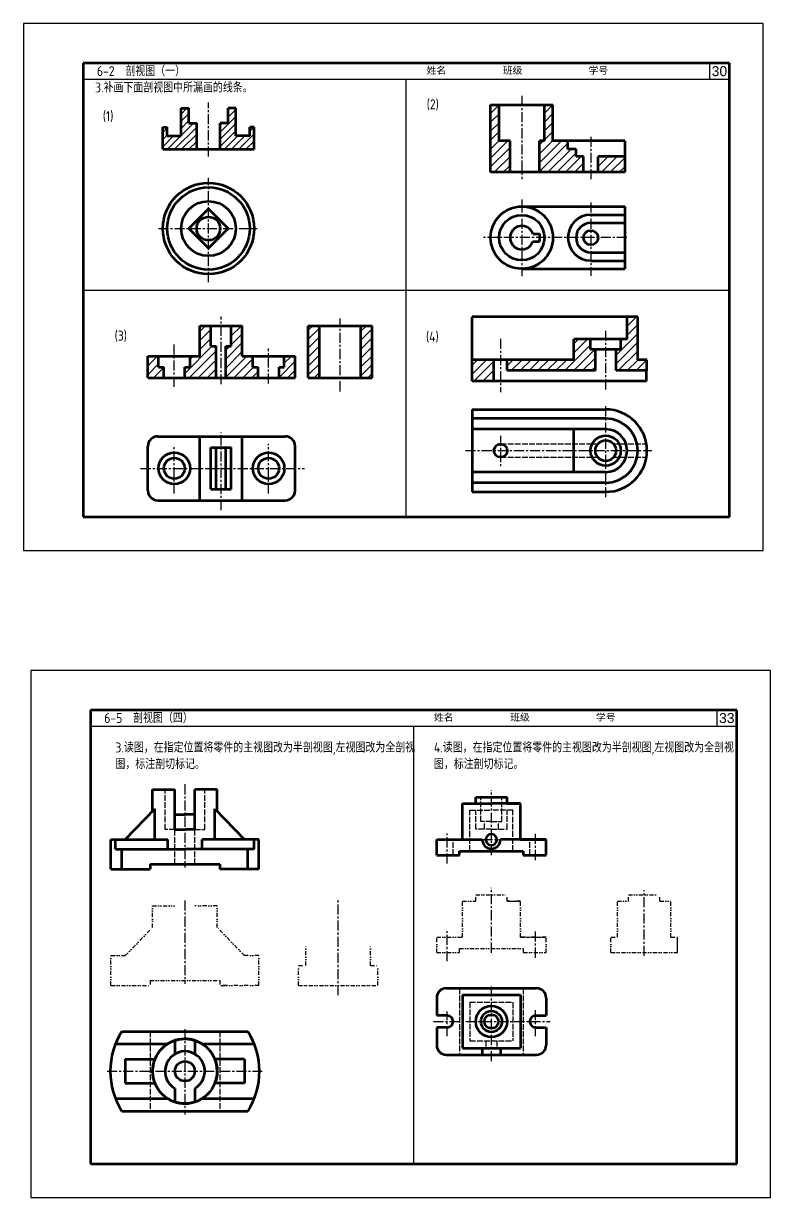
# Model space of a CAD drawing. Header units: millimetres. Extents: x 1492 to 3123, y 858 to 2069.
# Drawn here: x 1933 to 2309, y 1479 to 2069 of the extents above; entities that cross this region are included whole.
import ezdxf

# ---------------------------------------------------------------- set-up
doc = ezdxf.new("R2010")
doc.units = ezdxf.units.MM
doc.header["$LTSCALE"] = 0.8
for name, pattern in [('ACAD_ISO02W100', [15, 12, -3]), ('CENTER', [50.8, 31.75, -6.35, 6.35, -6.35]), ('DIVIDE', [31.75, 12.7, -6.35, 0, -6.35, 0, -6.35])]:
    doc.linetypes.add(name, pattern=pattern)
for name, color, linetype in [('3中心线层', 1, 'CENTER'), ('4虚线层', 6, 'ACAD_ISO02W100'), ('双点画线', 6, 'DIVIDE'), ('尺寸标注', 250, 'Continuous'), ('文字', 7, 'Continuous'), ('细实线', 7, 'Continuous')]:
    doc.layers.add(name, color=color, linetype=linetype)
doc.layers.add('粗实线', color=7, linetype='Continuous', lineweight=53)
doc.styles.get("Standard").update_dxf_attribs({"font": 'ARIAL.TTF'})
doc.styles.add('样式 1', font='ARIAL.TTF', dxfattribs={"height": 5})
doc.styles.add('汉字', font='gbenor.shx', dxfattribs={"height": 5, "bigfont": 'gbcbig.shx'})

msp = doc.modelspace()

# ---------------------------------------------------------------- hatches: boundary and pattern name
at = {"layer": '细实线'}
h = msp.add_hatch(dxfattribs=at)
h.set_pattern_fill('ANSI31', scale=0.8)
h.set_pattern_definition([(45, (15.197, 1811.695), (-1.7960512, 1.7960512), [])])
h.paths.add_polyline_path([(2012.6701, 2012.9012), (2005.6968, 2012.9012), (2005.6968, 2017.3285), (2003.4653, 2017.3285), (2003.4653, 2006.1815), (2020.5221, 2006.1815), (2020.5221, 2019.3293), (2016.5752, 2019.3293), (2016.5752, 2026.8035), (2012.6701, 2026.8035)])
h.paths.add_polyline_path([(2032.3349, 2006.1815), (2049.3916, 2006.1815), (2049.3916, 2017.3285), (2047.1602, 2017.3285), (2047.1602, 2012.9012), (2040.1868, 2012.9012), (2040.1868, 2026.8035), (2036.2818, 2026.8035), (2036.2818, 2019.3293), (2032.3349, 2019.3293)])
h = msp.add_hatch(dxfattribs=at)
h.set_pattern_fill('ANSI31')
h.set_pattern_definition([(45, (-203.276, 2086.3083), (-2.245064, 2.245064), [])])
h.paths.add_polyline_path([(2168.3291, 1994.6173), (2178.0966, 1994.6173), (2178.0966, 2010.4499), (2172.6076, 2010.4499), (2172.6076, 2028.5861), (2168.3291, 2028.5861)])
h.paths.add_polyline_path([(2192.9036, 1994.6173), (2215.0501, 1994.6173), (2215.0501, 2002.4965), (2211.2728, 2002.4965), (2211.2728, 2006.3031), (2207.1879, 2006.3031), (2207.1879, 2010.4499), (2199.6617, 2010.4499), (2199.6617, 2028.5861), (2195.3832, 2028.5861), (2195.3832, 2010.4499), (2192.9036, 2010.4499)])
h.paths.add_polyline_path([(2235.8184, 1994.6173), (2235.8184, 2002.4965), (2222.3703, 2002.4965), (2222.3703, 1994.6173)])
h = msp.add_hatch(dxfattribs=at)
h.set_pattern_fill('ANSI31', style=0)
h.set_pattern_definition([(45, (849.149, 313.9593), (-2.245064, 2.245064), [])])
h.paths.add_polyline_path([(2169.9471, 1900.3908), (2158.9621, 1900.3908), (2158.9621, 1889.6124), (2169.9471, 1889.6124)])
h.paths.add_polyline_path([(2220.9957, 1894.9128), (2220.9957, 1905.6061), (2218.6213, 1905.6061), (2218.6213, 1910.8215), (2210.145, 1910.8215), (2210.145, 1900.3908), (2176.652, 1900.3908), (2176.652, 1894.9128)])
h.paths.add_polyline_path([(2233.7745, 1905.6061), (2231.4001, 1905.6061), (2231.4001, 1894.9128), (2246.9174, 1894.9128), (2246.9174, 1900.3908), (2242.294, 1900.3908), (2242.294, 1921.9475), (2236.951, 1921.9475), (2236.951, 1910.8215), (2233.7745, 1910.8215)])
h = msp.add_hatch(dxfattribs=at)
h.set_pattern_fill('ANSI31')
h.set_pattern_definition([(45, (-212.552, 1974.3977), (-2.245064, 2.245064), [])])
h.paths.add_polyline_path([(2001.3398, 1902.2693), (1995.91, 1902.2693), (1995.91, 1891.2714), (2004.0096, 1891.2714), (2004.0096, 1896.6363), (2001.3398, 1896.6363)])
h.paths.add_polyline_path([(2017.1533, 1896.6363), (2014.4835, 1896.6363), (2014.4835, 1891.2714), (2030.3343, 1891.2714), (2030.3343, 1907.1613), (2027.5946, 1907.1613), (2027.5946, 1917.4971), (2022.0409, 1917.4971), (2022.0409, 1902.2693), (2017.1533, 1902.2693)])
h.paths.add_polyline_path([(2048.7588, 1902.2693), (2043.4478, 1902.2693), (2043.4478, 1917.4971), (2037.894, 1917.4971), (2037.894, 1907.1613), (2035.1544, 1907.1613), (2035.1544, 1891.2714), (2051.4286, 1891.2714), (2051.4286, 1896.6363), (2048.7588, 1896.6363)])
h.paths.add_polyline_path([(2061.9024, 1891.2714), (2070.0021, 1891.2714), (2070.0021, 1902.2693), (2064.5722, 1902.2693), (2064.5722, 1896.6363), (2061.9024, 1896.6363)])
h.paths.add_polyline_path([(2076.5793, 1891.2714), (2082.2368, 1891.2714), (2082.2368, 1917.4971), (2076.5793, 1917.4971)])
h.paths.add_polyline_path([(2103.0694, 1891.2714), (2108.7269, 1891.2714), (2108.7269, 1917.4971), (2103.0694, 1917.4971)])

# ---------------------------------------------------------------- linework, layer by layer
at = {"layer": '3中心线层', "color": 7, "ltscale": 0.2}
for p, q in [((2183.9954, 2033.0074), (2183.9954, 1991.2584)), ((2026.4285, 2002.5335), (2026.4285, 2029.7986)), ((2218.7102, 2012.5341), (2218.7102, 1990.7897)), ((2026.4285, 1939.4786), (2026.4285, 1991.8339)), ((2183.9954, 1980.9532), (2183.9954, 1975.4223)), ((2183.9954, 1979.4447), (2183.9954, 1942.494)), ((2218.7102, 1979.4447), (2218.7102, 1942.5848)), ((2001.2223, 1966.3567), (2050.9076, 1966.3567)), ((2236.8722, 1961.7739), (2164.7754, 1961.7739)), ((2032.7443, 1888.1216), (2032.7443, 1922.1501)), ((2092.6531, 1884.5035), (2092.6531, 1921.0926)), ((2226.1979, 1885.4886), (2226.1979, 1915.3268)), ((2009.2466, 1886.8124), (2009.2466, 1908.8257)), ((2173.2995, 1910.9226), (2173.2995, 1884.1238)), ((2056.6655, 1888.4489), (2056.6655, 1906.0763)), ((2226.1979, 1831.2673), (2226.1979, 1877.4393)), ((2032.7443, 1824.8612), (2032.7443, 1863.9025)), ((2173.2995, 1862.161), (2173.2995, 1846.33)), ((2009.2466, 1833.1096), (2009.2466, 1857.4139)), ((2056.6655, 1833.1096), (2056.6655, 1858.101)), ((2155.6823, 1854.7002), (2249.3896, 1854.7002)), ((1992.3112, 1845.7995), (2074.6593, 1845.7995)), ((2014.5634, 1687.0073), (2014.5634, 1645.111)), ((2168.7094, 1651.3758), (2168.7094, 1683.9987)), ((2146.4981, 1647.1489), (2146.4981, 1662.1871)), ((2164.141, 1659.1525), (2176.6036, 1659.1525)), ((2190.9208, 1648.8686), (2190.9208, 1662.1871)), ((2168.7094, 1602.3037), (2168.7094, 1634.9267)), ((2245.5306, 1600.7488), (2245.5306, 1633.6889)), ((2014.5634, 1628.5715), (2014.5634, 1586.6752)), ((2091.6172, 1580.9028), (2091.6172, 1628.7385)), ((2146.4981, 1598.0768), (2146.4981, 1613.1151)), ((2190.9208, 1599.7966), (2190.9208, 1613.1151)), ((2168.7094, 1547.8164), (2168.7094, 1586.0706)), ((2146.4981, 1560.3343), (2146.4981, 1572.7809)), ((2190.9208, 1560.3343), (2190.9208, 1573.4667)), ((2139.5728, 1567.7313), (2198.3063, 1567.7313)), ((2014.5634, 1563.8902), (2014.5634, 1520.9405)), ((1975.4236, 1542.7402), (2053.3921, 1542.7402))]:
    msp.add_line(p, q, dxfattribs=at)
at = {"layer": '4虚线层', "color": 7, "ltscale": 0.3}
for p, q in [((2173.2995, 1858.0527), (2222.22, 1858.0527)), ((2230.1758, 1858.0527), (2246.6444, 1858.0527)), ((2173.2995, 1851.3477), (2222.22, 1851.3477)), ((2230.1758, 1851.3477), (2246.6444, 1851.3477)), ((2004.5634, 1664.2934), (2004.5634, 1684.2934)), ((2024.5634, 1664.2934), (2024.5634, 1684.2934)), ((2163.4257, 1668.2608), (2163.4257, 1680.496)), ((2173.9932, 1668.2608), (2173.9932, 1680.496)), ((2157.8817, 1653.4234), (2157.8817, 1674.0117)), ((2157.8817, 1674.0117), (2168.7094, 1674.0117)), ((2160.8153, 1664.4497), (2160.8153, 1674.0117)), ((2179.5372, 1674.0117), (2168.7094, 1674.0117)), ((2176.6036, 1664.4497), (2176.6036, 1674.0117)), ((2179.5372, 1653.4234), (2179.5372, 1674.0117)), ((2168.7094, 1664.4497), (2160.8153, 1664.4497)), ((2168.7094, 1668.2608), (2163.4257, 1668.2608)), ((2165.2007, 1664.4497), (2165.2007, 1668.2608)), ((2168.7094, 1668.2608), (2173.9932, 1668.2608)), ((2168.7094, 1664.4497), (2176.6036, 1664.4497)), ((2172.2181, 1664.4497), (2172.2181, 1668.2608)), ((2009.5634, 1664.2934), (2004.5634, 1664.2934)), ((2009.5634, 1646.7934), (2009.5634, 1664.2934)), ((2019.5634, 1646.7934), (2019.5634, 1664.2934)), ((2019.5634, 1664.2934), (2024.5634, 1664.2934)), ((2149.4558, 1651.4214), (2149.4558, 1659.1525)), ((2187.963, 1651.4214), (2187.963, 1659.1525)), ((2152.6656, 1584.422), (2152.6656, 1551.0407)), ((2184.7533, 1584.422), (2184.7533, 1551.0407)), ((2157.8817, 1577.3811), (2179.5372, 1577.3811)), ((2157.8817, 1577.3811), (2157.8817, 1558.0815)), ((2179.5372, 1577.3811), (2179.5372, 1558.0815)), ((1997.0634, 1562.7402), (1997.0634, 1522.7402)), ((2032.0634, 1562.7402), (2032.0634, 1522.7402)), ((2157.8817, 1558.0815), (2179.5372, 1558.0815)), ((2165.9294, 1558.0815), (2165.9294, 1554.3592)), ((2171.4895, 1558.0815), (2171.4895, 1554.3592))]:
    msp.add_line(p, q, dxfattribs=at)
at = {"layer": '双点画线', "color": 7, "ltscale": 0.2}
for p, q in [((2160.8153, 1628.28), (2160.8153, 1631.4239)), ((2160.8153, 1631.4239), (2176.6036, 1631.4239)), ((2176.6036, 1628.28), (2176.6036, 1631.4239)), ((2237.6364, 1628.28), (2237.6364, 1631.4239)), ((2237.6364, 1631.4239), (2253.4247, 1631.4239)), ((2253.4247, 1628.28), (2253.4247, 1631.4239)), ((1998.3134, 1625.8577), (2009.5634, 1625.8577)), ((1998.3134, 1615.0443), (1998.3134, 1625.8577)), ((2030.8134, 1625.8577), (2019.5634, 1625.8577)), ((2030.8134, 1615.0443), (2030.8134, 1625.8577)), ((2154.1559, 1610.0804), (2154.1559, 1628.28)), ((2154.1559, 1628.28), (2160.8153, 1628.28)), ((2176.6036, 1628.28), (2183.2629, 1628.28)), ((2183.2629, 1628.28), (2176.6036, 1628.28)), ((2183.2629, 1610.0804), (2183.2629, 1628.28)), ((2232.1584, 1610.0804), (2232.1584, 1628.28)), ((2232.1584, 1628.28), (2237.6364, 1628.28)), ((2253.4247, 1628.28), (2258.9027, 1628.28)), ((2258.9027, 1610.0804), (2258.9027, 1628.28)), ((1984.5634, 1600.8577), (1998.3134, 1615.0443)), ((2044.5634, 1600.8577), (2030.8134, 1615.0443)), ((2075.3672, 1595.8577), (2075.3672, 1605.8577)), ((2107.8672, 1595.8577), (2107.8672, 1605.8577)), ((2141.1826, 1610.0804), (2154.1559, 1610.0804)), ((2141.1826, 1602.3494), (2141.1826, 1610.0804)), ((2183.2629, 1610.0804), (2196.2363, 1610.0804)), ((2196.2363, 1610.0804), (2183.2629, 1610.0804)), ((2196.2363, 1602.3494), (2196.2363, 1610.0804)), ((2228.8399, 1602.3494), (2228.8399, 1610.0804)), ((2228.8399, 1610.0804), (2232.1584, 1610.0804)), ((2258.9027, 1610.0804), (2262.2212, 1610.0804)), ((1977.3982, 1600.8577), (1984.5634, 1600.8577)), ((1977.3982, 1585.8577), (1977.3982, 1600.8577)), ((2051.7285, 1600.8577), (2044.5634, 1600.8577)), ((2051.7285, 1585.8577), (2051.7285, 1600.8577)), ((2141.1826, 1602.3494), (2152.6656, 1602.3494)), ((2152.6656, 1602.3494), (2152.6656, 1604.3514)), ((2152.6656, 1604.3514), (2184.7533, 1604.3514)), ((2184.7533, 1602.3494), (2196.2363, 1602.3494)), ((2228.8399, 1602.3494), (2262.2212, 1602.3494)), ((2071.6172, 1585.8577), (2071.6172, 1595.8577)), ((2071.6172, 1595.8577), (2075.3672, 1595.8577)), ((2107.8672, 1595.8577), (2111.6172, 1595.8577)), ((2111.6172, 1585.8577), (2111.6172, 1595.8577)), ((1997.0634, 1588.3577), (1997.0634, 1585.8577)), ((1997.0634, 1588.3577), (2032.0634, 1588.3577)), ((2032.0634, 1588.3577), (2032.0634, 1585.8577)), ((1977.3982, 1585.8577), (1997.0634, 1585.8577)), ((2051.7285, 1585.8577), (2032.0634, 1585.8577)), ((2032.6884, 1585.8577), (2037.4598, 1585.8577)), ((2071.6172, 1585.8577), (2111.6172, 1585.8577))]:
    msp.add_line(p, q, dxfattribs=at)
at = {"layer": '尺寸标注', "color": 7}
msp.add_line((2032.6884, 1644.2934), (2037.4598, 1644.2934), dxfattribs=at)
at = {"layer": '粗实线', "color": 7}
for p, q in [((2288.3835, 2049.4441), (1963.3835, 2049.4441)), ((1963.3835, 2049.4441), (1963.3835, 1821.4441)), ((2288.3835, 1821.4441), (2288.3835, 2049.4441)), ((2012.6701, 2012.9012), (2012.6701, 2026.8035)), ((2012.6701, 2026.8035), (2016.5752, 2026.8035)), ((2016.5752, 2019.3293), (2016.5752, 2026.8035)), ((2040.1868, 2026.8035), (2036.2818, 2026.8035)), ((2036.2818, 2019.3293), (2036.2818, 2026.8035)), ((2040.1868, 2012.9012), (2040.1868, 2026.8035)), ((2168.3291, 1994.6173), (2168.3291, 2028.5861)), ((2168.3291, 2028.5861), (2199.6617, 2028.5861)), ((2172.6076, 2010.4499), (2172.6076, 2028.5861)), ((2195.3832, 2010.4499), (2195.3832, 2028.5861)), ((2199.6617, 2010.4499), (2199.6617, 2028.5861)), ((2016.5752, 2019.3293), (2020.5221, 2019.3293)), ((2020.5221, 2006.1815), (2020.5221, 2019.3293)), ((2032.3349, 2006.1815), (2032.3349, 2019.3293)), ((2036.2818, 2019.3293), (2032.3349, 2019.3293)), ((2003.4653, 2006.1815), (2003.4653, 2017.3285)), ((2003.4653, 2017.3285), (2005.6968, 2017.3285)), ((2005.6968, 2012.9012), (2005.6968, 2017.3285)), ((2005.6968, 2012.9012), (2012.6701, 2012.9012)), ((2047.1602, 2012.9012), (2040.1868, 2012.9012)), ((2049.3916, 2017.3285), (2047.1602, 2017.3285)), ((2047.1602, 2012.9012), (2047.1602, 2017.3285)), ((2049.3916, 2006.1815), (2049.3916, 2017.3285)), ((2178.0966, 2010.4499), (2172.6076, 2010.4499)), ((2178.0966, 1994.6173), (2178.0966, 2010.4499)), ((2195.3832, 2010.4499), (2192.9036, 2010.4499)), ((2192.9036, 1994.6173), (2192.9036, 2010.4499)), ((2235.8184, 2010.4499), (2199.6617, 2010.4499)), ((2207.1879, 2006.3031), (2207.1879, 2010.4499)), ((2235.8184, 2010.4499), (2235.8184, 1994.6173)), ((2003.4653, 2006.1815), (2049.3916, 2006.1815)), ((2211.2728, 2006.3031), (2207.1879, 2006.3031)), ((2211.2728, 2002.4965), (2211.2728, 2006.3031)), ((2215.0501, 2002.4965), (2211.2728, 2002.4965)), ((2215.0501, 1994.6173), (2215.0501, 2002.4965)), ((2235.8184, 2002.4965), (2222.3703, 2002.4965)), ((2222.3703, 1994.6173), (2222.3703, 2002.4965)), ((2235.8184, 1994.6173), (2168.3291, 1994.6173)), ((2183.9954, 1977.4402), (2235.8184, 1977.4402)), ((2235.8184, 1977.4402), (2235.8184, 1946.1076)), ((2218.7102, 1973.2962), (2235.8184, 1973.2962)), ((2218.7102, 1969.2112), (2235.8184, 1969.2112)), ((2189.5893, 1963.6458), (2192.9036, 1963.6458)), ((2189.5893, 1959.902), (2192.9036, 1959.902)), ((2192.9036, 1963.6458), (2192.9036, 1959.902)), ((2218.7102, 1954.3366), (2235.8184, 1954.3366)), ((2218.7102, 1950.1088), (2235.8184, 1950.1088)), ((2183.9954, 1946.1076), (2235.8184, 1946.1076)), ((2242.294, 1921.9475), (2158.9621, 1921.9475)), ((2158.9621, 1889.6124), (2158.9621, 1921.9475)), ((2236.951, 1910.8215), (2236.951, 1921.9475)), ((2242.294, 1900.3908), (2242.294, 1921.9475)), ((2022.0409, 1917.4971), (2043.4478, 1917.4971)), ((2022.0409, 1902.2693), (2022.0409, 1917.4971)), ((2027.5946, 1907.1613), (2027.5946, 1917.4971)), ((2037.894, 1907.1613), (2037.894, 1917.4971)), ((2043.4478, 1902.2693), (2043.4478, 1917.4971)), ((2076.5793, 1917.4971), (2108.7269, 1917.4971)), ((2076.5793, 1891.2714), (2076.5793, 1917.4971)), ((2082.2368, 1891.2714), (2082.2368, 1917.4971)), ((2103.0694, 1891.2714), (2103.0694, 1917.4971)), ((2108.7269, 1891.2714), (2108.7269, 1917.4971)), ((2027.5946, 1907.1613), (2030.3343, 1907.1613)), ((2030.3343, 1891.2714), (2030.3343, 1907.1613)), ((2035.1544, 1907.1613), (2037.894, 1907.1613)), ((2035.1544, 1891.2714), (2035.1544, 1907.1613)), ((2210.145, 1900.3908), (2210.145, 1910.8215)), ((2236.951, 1910.8215), (2210.145, 1910.8215)), ((2218.6213, 1905.6061), (2218.6213, 1910.8215)), ((2233.7745, 1905.6061), (2233.7745, 1910.8215)), ((1995.91, 1902.2693), (2022.0409, 1902.2693)), ((1995.91, 1891.2714), (1995.91, 1902.2693)), ((2001.3398, 1896.6363), (2001.3398, 1902.2693)), ((2017.1533, 1896.6363), (2017.1533, 1902.2693)), ((2043.4478, 1902.2693), (2070.0021, 1902.2693)), ((2048.7588, 1896.6363), (2048.7588, 1902.2693)), ((2064.5722, 1896.6363), (2064.5722, 1902.2693)), ((2070.0021, 1891.2714), (2070.0021, 1902.2693)), ((2233.7745, 1905.6061), (2218.6213, 1905.6061)), ((2220.9957, 1894.9128), (2220.9957, 1905.6061)), ((2231.4001, 1894.9128), (2231.4001, 1905.6061)), ((2001.3398, 1896.6363), (2004.0096, 1896.6363)), ((2004.0096, 1891.2714), (2004.0096, 1896.6363)), ((2014.4835, 1891.2714), (2014.4835, 1896.6363)), ((2014.4835, 1896.6363), (2017.1533, 1896.6363)), ((2048.7588, 1896.6363), (2051.4286, 1896.6363)), ((2051.4286, 1891.2714), (2051.4286, 1896.6363)), ((2061.9024, 1896.6363), (2064.5722, 1896.6363)), ((2061.9024, 1891.2714), (2061.9024, 1896.6363)), ((2210.145, 1900.3908), (2158.9621, 1900.3908)), ((2169.9471, 1889.6124), (2169.9471, 1900.3908)), ((2176.652, 1894.9128), (2176.652, 1900.3908)), ((2220.9957, 1894.9128), (2176.652, 1894.9128)), ((2246.9174, 1894.9128), (2231.4001, 1894.9128)), ((2246.9174, 1900.3908), (2242.294, 1900.3908)), ((2246.6444, 1889.6124), (2246.6444, 1894.9128)), ((2246.9174, 1894.9128), (2246.9174, 1900.3908)), ((1995.91, 1891.2714), (2070.0021, 1891.2714)), ((2076.5793, 1891.2714), (2108.7269, 1891.2714)), ((2246.6444, 1889.6124), (2158.9621, 1889.6124)), ((2158.9621, 1875.4197), (2226.1979, 1875.4197)), ((2158.9621, 1875.4197), (2158.9621, 1833.9806)), ((2226.1979, 1870.7963), (2158.9621, 1870.7963)), ((2226.1979, 1865.4533), (2158.9621, 1865.4533)), ((2210.145, 1843.9471), (2210.145, 1865.4533)), ((2000.91, 1861.8733), (2065.0021, 1861.8733)), ((2022.0409, 1829.7257), (2022.0409, 1861.8733)), ((2043.4478, 1829.7257), (2043.4478, 1861.8733)), ((1995.91, 1834.7257), (1995.91, 1856.8733)), ((2027.5946, 1835.3832), (2027.5946, 1856.2158)), ((2027.5946, 1856.2158), (2037.894, 1856.2158)), ((2030.3343, 1835.3832), (2030.3343, 1856.2158)), ((2035.1544, 1835.3832), (2035.1544, 1856.2158)), ((2037.894, 1835.3832), (2037.894, 1856.2158)), ((2070.0021, 1834.7257), (2070.0021, 1856.8733)), ((2226.1979, 1843.9471), (2158.9621, 1843.9471)), ((2226.1979, 1838.604), (2158.9621, 1838.604)), ((2000.91, 1829.7257), (2065.0021, 1829.7257)), ((2027.5946, 1835.3832), (2037.894, 1835.3832)), ((2158.9621, 1833.9806), (2226.1979, 1833.9806)), ((1963.3835, 1821.4441), (2288.3835, 1821.4441)), ((2292.084, 1724.2481), (1967.084, 1724.2481)), ((1967.084, 1724.2481), (1967.084, 1496.2481)), ((2292.084, 1496.2481), (2292.084, 1724.2481)), ((2154.1559, 1659.1525), (2154.1559, 1677.3521)), ((2154.1559, 1677.3521), (2168.7094, 1677.3521)), ((2160.8153, 1677.3521), (2160.8153, 1680.496)), ((2160.8153, 1680.496), (2176.6036, 1680.496)), ((2183.2629, 1677.3521), (2168.7094, 1677.3521)), ((2176.6036, 1677.3521), (2176.6036, 1680.496)), ((2176.6036, 1677.3521), (2183.2629, 1677.3521)), ((2183.2629, 1659.1525), (2183.2629, 1677.3521)), ((1984.5634, 1659.2934), (1999.4823, 1674.6861)), ((1999.4823, 1659.2934), (1999.4823, 1674.6861)), ((2029.6445, 1659.2934), (2029.6445, 1674.6861)), ((2044.5634, 1659.2934), (2030.025, 1674.2934)), ((2023.2236, 1654.2934), (2023.2236, 1659.2934)), ((2141.1826, 1659.1525), (2164.141, 1659.1525)), ((2141.1826, 1651.4214), (2141.1826, 1659.1525)), ((2196.2363, 1659.1525), (2173.2778, 1659.1525)), ((2183.2629, 1659.1525), (2196.2363, 1659.1525)), ((2196.2363, 1651.4214), (2196.2363, 1659.1525)), ((2152.6656, 1651.4214), (2152.6656, 1653.4234)), ((2152.6656, 1653.4234), (2184.7533, 1653.4234)), ((2184.7533, 1653.4234), (2184.7533, 1651.4214)), ((2141.1826, 1651.4214), (2152.6656, 1651.4214)), ((2184.7533, 1651.4214), (2196.2363, 1651.4214)), ((2145.9826, 1584.422), (2191.4363, 1584.422)), ((2141.1826, 1579.622), (2141.1826, 1570.6891)), ((2154.1559, 1581.1035), (2183.2629, 1581.1035)), ((2154.1559, 1581.1035), (2154.1559, 1554.3592)), ((2183.2629, 1581.1035), (2183.2629, 1554.3592)), ((2196.2363, 1579.622), (2196.2363, 1570.6891)), ((2146.4981, 1570.6891), (2141.1826, 1570.6891)), ((2190.9208, 1570.6891), (2196.2363, 1570.6891)), ((2141.1826, 1564.7736), (2141.1826, 1555.8407)), ((2146.4981, 1564.7736), (2141.1826, 1564.7736)), ((2190.9208, 1564.7736), (2196.2363, 1564.7736)), ((2196.2363, 1564.7736), (2196.2363, 1555.8407)), ((2154.1559, 1554.3592), (2183.2629, 1554.3592)), ((2164.141, 1554.3592), (2164.141, 1551.0407)), ((2173.2778, 1554.3592), (2173.2778, 1551.0407)), ((1984.5634, 1548.7919), (1984.5634, 1536.6885)), ((2044.5634, 1548.7919), (2044.5634, 1536.6885)), ((2145.9826, 1551.0407), (2191.4363, 1551.0407)), ((1967.084, 1496.2481), (2292.084, 1496.2481))]:
    msp.add_line(p, q, dxfattribs=at)
at = {"layer": '粗实线', "color": 7, "ltscale": 0.2}
for p, q in [((1998.3134, 1684.2934), (2009.5634, 1684.2934)), ((1998.3134, 1673.48), (1998.3134, 1684.2934)), ((2009.5634, 1664.2934), (2009.5634, 1684.2934)), ((2019.5634, 1664.2934), (2019.5634, 1684.2934)), ((2030.8134, 1684.2934), (2019.5634, 1684.2934)), ((2030.8134, 1673.48), (2030.8134, 1684.2934)), ((2009.5634, 1671.7934), (2014.5634, 1671.7934)), ((2019.5634, 1671.7934), (2014.5634, 1671.7934)), ((1977.3982, 1659.2934), (2005.9031, 1659.2934)), ((1977.3982, 1644.2934), (1977.3982, 1659.2934)), ((1979.6751, 1654.2934), (1979.6751, 1659.2934)), ((2005.9031, 1654.2934), (2005.9031, 1659.2934)), ((2009.5634, 1664.2934), (2014.5634, 1664.2934)), ((2019.5634, 1664.2934), (2014.5634, 1664.2934)), ((2051.7285, 1659.2934), (2023.2236, 1659.2934)), ((2049.4516, 1654.2934), (2049.4516, 1659.2934)), ((2051.7285, 1644.2934), (2051.7285, 1659.2934)), ((1979.6751, 1654.2934), (2014.5634, 1654.2934)), ((1982.8419, 1644.2934), (1982.8419, 1654.2934)), ((2049.4516, 1654.2934), (2014.5634, 1654.2934)), ((2046.2848, 1644.2934), (2046.2848, 1654.2934)), ((1997.0634, 1646.7934), (1997.0634, 1644.2934)), ((1997.0634, 1646.7934), (2032.0634, 1646.7934)), ((2032.0634, 1646.7934), (2032.0634, 1644.2934)), ((1977.3982, 1644.2934), (1997.0634, 1644.2934)), ((2051.7285, 1644.2934), (2032.0634, 1644.2934)), ((1982.8419, 1562.7402), (2046.2848, 1562.7402)), ((2009.5634, 1558.2018), (2009.5634, 1551.4004)), ((2019.5634, 1558.2018), (2019.5634, 1551.4004)), ((1979.6751, 1556.4902), (2005.9031, 1556.4902)), ((2023.2236, 1556.4902), (2049.4516, 1556.4902)), ((1984.5634, 1548.7919), (1999.4823, 1548.7919)), ((2044.5634, 1548.7919), (2029.6445, 1548.7919)), ((1984.5634, 1536.6885), (1999.4823, 1536.6885)), ((2044.5634, 1536.6885), (2029.6445, 1536.6885)), ((1979.6751, 1528.9902), (2005.9031, 1528.9902)), ((2009.5634, 1534.0799), (2009.5634, 1527.2785)), ((2019.5634, 1534.0799), (2019.5634, 1527.2785)), ((2023.2236, 1528.9902), (2049.4516, 1528.9902)), ((1982.8419, 1522.7402), (2046.2848, 1522.7402))]:
    msp.add_line(p, q, dxfattribs=at)
at = {"layer": '粗实线', "color": 7}
msp.add_lwpolyline([(2016.5752, 1966.3567), (2026.4285, 1956.5034), (2036.2818, 1966.3567), (2026.4285, 1976.21)], close=True, dxfattribs=at)
for centre, radius in [((2026.4285, 1966.3567), 22.9631), ((2026.4285, 1966.3567), 20.7317), ((2026.4285, 1966.3567), 13.7584), ((2183.9954, 1961.7739), 15.6663), ((2026.4285, 1966.3567), 5.9064), ((2183.9954, 1961.7739), 11.3878), ((2218.7102, 1961.7739), 3.6601), ((2226.1979, 1854.7002), 7.5766), ((2226.1979, 1854.7002), 5.2022), ((2009.2466, 1845.7995), 7.9067), ((2056.6655, 1845.7995), 7.9067), ((2173.2995, 1854.7002), 3.3525), ((2009.2466, 1845.7995), 5.2369), ((2056.6655, 1845.7995), 5.2369), ((2168.7094, 1567.7313), 7.8941), ((2168.7094, 1567.7313), 5.2838), ((2168.7094, 1567.7313), 3.5087)]:
    msp.add_circle(centre, radius, dxfattribs=at)
at = {"layer": '粗实线'}
msp.add_circle((2014.5634, 1542.7402), 16.25, dxfattribs=at)
at = {"layer": '粗实线', "color": 7, "ltscale": 0.2}
msp.add_circle((2014.5634, 1542.7402), 5, dxfattribs=at)
at = {"layer": '粗实线', "color": 7}
for centre, radius, start, end in [((2218.7102, 1961.7739), 11.5223, 90, 270), ((2183.9954, 1961.7739), 5.8988, 18.5021945, 341.4978055), ((2218.7102, 1961.7739), 7.4373, 90, 270), ((2226.1979, 1854.7002), 20.7195, 270, 90), ((2226.1979, 1854.7002), 16.0961, 270, 90), ((2226.1979, 1854.7002), 10.7531, 270, 90), ((2000.91, 1856.8733), 5, 90, 180), ((2065.0021, 1856.8733), 5, 0, 90), ((2000.91, 1834.7257), 5, 180, 270), ((2065.0021, 1834.7257), 5, 270, 0), ((2168.7094, 1659.1525), 4.5684, 180, 270), ((2168.7094, 1659.1525), 2.78, 90, 270), ((2168.7094, 1659.1525), 2.78, 270, 90), ((2168.7094, 1659.1525), 4.5684, 270, 0), ((2145.9826, 1579.622), 4.8, 90, 180), ((2191.4363, 1579.622), 4.8, 0, 90), ((2146.4981, 1567.7313), 2.9577, 270, 90), ((2190.9208, 1567.7313), 2.9577, 90, 270), ((2145.9826, 1555.8407), 4.8, 180, 270), ((2191.4363, 1555.8407), 4.8, 270, 0)]:
    msp.add_arc(centre, radius, start, end, dxfattribs=at)
at = {"layer": '粗实线', "color": 7, "ltscale": 0.2}
for radius, start, end in [(37.5, 147.7690474, 180), (16.25, 339.9451867, 318.1558747), (37.5, 0, 32.2309526), (10, 300, 240), (37.5, 180, 212.2309526), (37.5, 327.7690474, 0)]:
    msp.add_arc((2014.5634, 1542.7402), radius, start, end, dxfattribs=at)
at = {"layer": '细实线', "color": 7}
for p, q in [((2305.3835, 2069.4441), (1933.3835, 2069.4441)), ((1933.3835, 2069.4441), (1933.3835, 1804.4441)), ((2305.3835, 1804.4441), (2305.3835, 2069.4441)), ((2278.3835, 2049.4441), (2278.3835, 2041.4441)), ((1963.3835, 2041.4441), (2288.3835, 2041.4441)), ((2125.8835, 2040.4996), (2125.8835, 2041.4441)), ((2125.8835, 1821.4441), (2125.8835, 2040.4996)), ((1963.3835, 1935.4441), (2288.3835, 1935.4441)), ((1933.3835, 1804.4441), (2305.3835, 1804.4441)), ((2309.084, 1744.2481), (1937.084, 1744.2481)), ((1937.084, 1744.2481), (1937.084, 1479.2481)), ((2309.084, 1479.2481), (2309.084, 1744.2481)), ((2282.084, 1724.2481), (2282.084, 1716.2481)), ((1967.084, 1716.2481), (2292.084, 1716.2481)), ((2129.584, 1716.2481), (2129.584, 1496.2481)), ((2262.2212, 1602.3494), (2262.2212, 1610.0804)), ((2184.7533, 1604.3514), (2184.7533, 1602.3494)), ((1937.084, 1479.2481), (2309.084, 1479.2481))]:
    msp.add_line(p, q, dxfattribs=at)

# ---------------------------------------------------------------- texts
at = {"layer": '尺寸标注', "color": 7, "insert": (2283.3835, 2045.4441), "char_height": 5, "width": 10, "attachment_point": 5, "style": '样式 1'}
msp.add_mtext('30', dxfattribs=at)
at = {"layer": '尺寸标注', "color": 1, "insert": (2287.084, 1720.2481), "char_height": 5, "width": 10, "attachment_point": 5, "style": '样式 1'}
msp.add_mtext('{\\C7;33}', dxfattribs=at)
at = {"layer": '文字', "color": 7, "char_height": 5, "width": 313.5, "attachment_point": 4, "style": '汉字'}
for s, insert in [('  6-2  剖视图（一）', (1964.8835, 2045.4441)), ('  6-5  剖视图（四）', (1968.584, 1720.2481))]:
    msp.add_mtext(s, dxfattribs=dict(at, insert=insert))
at = {"layer": '文字', "color": 7, "char_height": 3.5, "width": 313.5, "attachment_point": 4}
for insert in [(2131.3582, 2045.6716), (2135.0587, 1720.4757)]:
    msp.add_mtext('{\\fSimSun|b0|i0|c134|p2;  姓名            班级              学号}', dxfattribs=dict(at, insert=insert))
at = {"layer": '细实线', "color": 7, "char_height": 5, "attachment_point": 1, "style": '汉字'}
for s, width, insert in [('3.补画下面剖视图中所漏画的线条。', 115.921766, (1969.4029, 2039.7569)), ('(2)', 19.040648, (2136.172, 2031.2964)), ('(1)', 19.040648, (1973.2958, 2025.4098)), ('(3)', 19.040648, (1979.2307, 1914.9799)), ('(4)', 19.040648, (2135.8215, 1914.5392)), ('3.读图，在指定位置将零件的主视图改为{\\C256;半}剖视图,左视图改为{\\C256;全}剖视图，标注剖切标记。', 152.296695, (1979.6349, 1707.9792)), ('4.读图，在指定位置将零件的主视图改为{\\C256;半}剖视图,左视图改为{\\C256;全}剖视图，标注剖切标记。', 152.296695, (2139.7873, 1707.9792))]:
    msp.add_mtext_dynamic_manual_height_columns(s, width=width, gutter_width=25, heights=[0], dxfattribs=dict(at, insert=insert))

doc.saveas('drawing.dxf')
